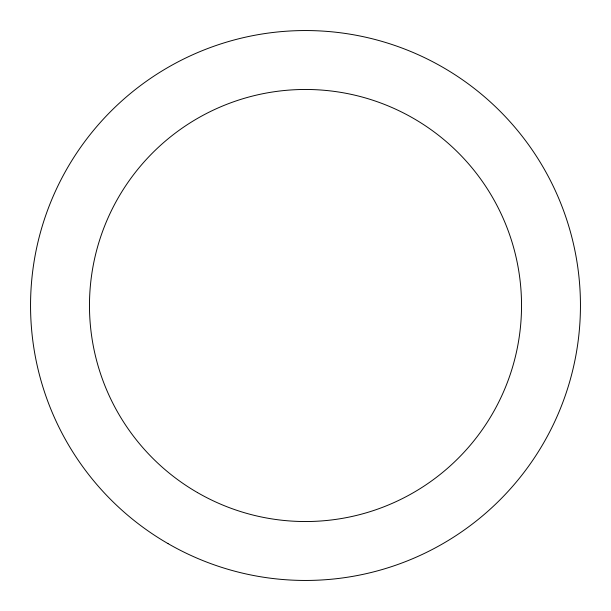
<?xml version="1.0" encoding="UTF-8"?>
<svg xmlns="http://www.w3.org/2000/svg" width="611" height="611" viewBox="0 0 611 611"><rect width="100%" height="100%" fill="white"/><g stroke="black" fill="none" stroke-linecap="round" stroke-linejoin="round"><path stroke-width="0.92" d="M197.483 492.588A216.034 216.034 0 0 0 521.534 305.5A216.034 216.034 0 0 0 197.483 118.412A216.034 216.034 0 0 0 197.483 492.588M168.025 543.614A274.95 274.95 0 0 0 580.45 305.5A274.95 274.95 0 0 0 168.025 67.386A274.95 274.95 0 0 0 168.025 543.614"/></g></svg>
